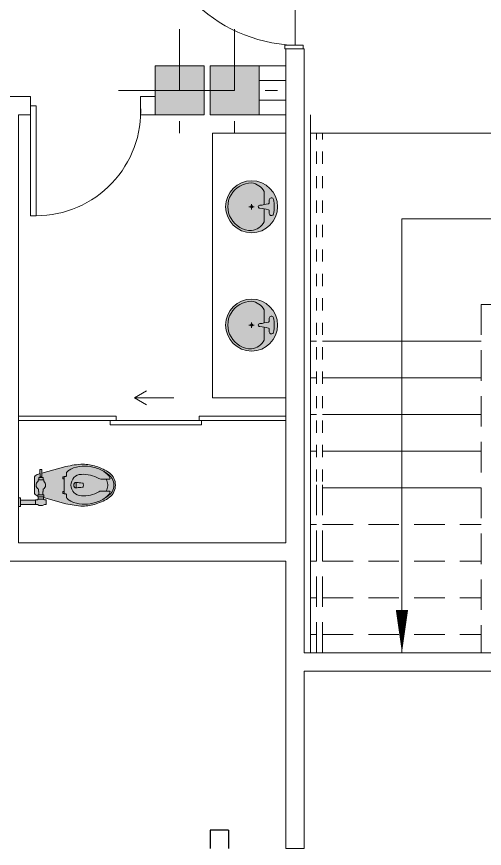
# Model space of a CAD drawing. Header units: metres. Extents: x 51 to 18146, y -212 to 18074.
# Drawn here: x 93.1 to 96.93, y 142.05 to 148.85 of the extents above; entities that cross this region are included whole.
import ezdxf

# ---------------------------------------------------------------- set-up
doc = ezdxf.new("R2010")
doc.units = ezdxf.units.M
for name, pattern in [('DASHDOT', [1, 0.5, -0.25, 0, -0.25]), ('DASHED2', [0.375, 0.25, -0.125]), ('HIDDEN', [0.375, 0.25, -0.125])]:
    doc.linetypes.add(name, pattern=pattern)
doc.layers.get('0').update_dxf_attribs({"color": 250})
for name, color, linetype, lineweight in [('P0 - Mobiliario', 250, 'Continuous', 9), ('P0 - Paredes', 250, 'Continuous', 20), ('P0 - Puertas', 250, 'Continuous', 13), ('Rebars', 252, 'Continuous', 5)]:
    doc.layers.add(name, color=color, linetype=linetype, lineweight=lineweight)
doc.layers.add('PA', color=7, linetype='Continuous')
doc.layers.get('0').freeze()

# ---------------------------------------------------------------- blocks, each defined once
blk = doc.blocks.new('P-IZ')
at = {"color": 0}
blk.add_lwpolyline([(0.0499999999999972, 1), (0.0499999999999972, 0), (0, 0), (0, 1), (0.0499999999999972, 1, -0.4293114224133711), (1, 0, -3.280951269485766)], format="xyb", dxfattribs=at)
blk = doc.blocks.new('-COL30-')
at = {"true_color": 0x636466}
h = blk.add_hatch(color=251, dxfattribs=at)
h.dxf.hatch_style = 1
h.paths.add_polyline_path([(-0.1999999999710837, 0.1999999998887602), (-0.1999999999710837, -0.200000000115196), (0.200000000032844, -0.200000000115196), (0.2000000000328441, 0.19999999988876)])
at = {"color": 0}
blk.add_lwpolyline([(-0.1999999999710837, 0.1999999998887602), (-0.1999999999710837, -0.200000000115196), (0.200000000032844, -0.200000000115196), (0.2000000000328441, 0.19999999988876)], close=True, dxfattribs=at)
blk = doc.blocks.new('-EJ-')
at = {"color": 0, "linetype": 'DASHDOT'}
for p, q in [((-0.3535580161606049, 0.3535580161678808), (0.3535531956677005, -0.3535531956749764)), ((-0.3535549146308767, -0.3535549146345147), (0.3535535659266316, 0.3535535659302695))]:
    blk.add_line(p, q, dxfattribs=at)
blk = doc.blocks.new('*U241')
for points in [[(-0.1700000014132818, 1.275000000244471), (-0.1699999996204857, 0.0750000011175871), (-0.1399999995925459, 0.0750000011175872), (-0.1400000005704348, 1.275000002107117)], [(-0.1700000000861468, 1e-16), (-0.1999999996484252, 1e-16), (-0.2000000006961633, 0.1499999966472388), (-0.1700000013667156, 0.1500000003725291)], [(1.059999999883584, 1.676381e-09), (1.029999999855645, -1.862641e-10), (1.029999998691491, 0.1499999983236198), (1.0599999984866, 0.1499999983236198)]]:
    blk.add_lwpolyline(points, close=True)
blk.add_arc((-0.2236854728948357, 0.0213145304730341), 1.254834408397315, 2.45202891882914, 87.5479712191086)
blk = doc.blocks.new('*U180')
at = {"true_color": 0xffffff, "transparency": 33554648}
h = blk.add_hatch(color=7, dxfattribs=at)
h.dxf.hatch_style = 1
edge = h.paths.add_edge_path()
edge.add_arc((0, -0.2414999999999736), 0.2415, 0, 360)
for p, q in [((0, -0.2163256820948618), (0, -0.2654958906946376)), ((-0.0251743179051118, -0.2414999999999736), (0.0251743179051119, -0.2414999999999736)), ((-0.1415971398016609, -0.3589999999999236), (-0.0194043751166646, -0.3589999999999236)), ((0.019404375116892, -0.3589999999999236), (0.1415971398016609, -0.3589999999999236)), ((-0.0629496485748859, -0.4062846031793584), (-0.0393239013624225, -0.4062846031793584)), ((0.039323901365151, -0.4062846031793584), (0.0629496485751133, -0.4062846031793584)), ((0, -0.4829999999999737), (0, -0.4829999999999737))]:
    blk.add_line(p, q)
for radius in [0.2415, 0.01]:
    blk.add_circle((0, -0.2414999999999736), radius)
for centre, radius, start, end in [((0, -0.2414999999999736), 0.2215, 359.9999991805735, 180.0000010560101), ((-0.0612184111591887, -0.2184225629652019), 0.1619344182730617, 188.1931735702387, 240.240138086049), ((0, -0.3172270947050606), 0.0136040385439314, 355.6157637962072, 184.3842362037927), ((0.0612184111591887, -0.2184225629652019), 0.1619344182730571, 299.7598619139509, 351.8068264297613), ((-0.5623570317511623, -0.2603682471880119), 0.5518385724188483, 345.5522968870517, 353.977452873383), ((0.5623570317486611, -0.2603682471881257), 0.551838572416039, 186.0225471266364, 194.4477031130903), ((-0.062949648574886, -0.4260937162447363), 0.0198091130653746, 89.99999999983065, 256.6163226065404), ((0, -0.0637212258760087), 0.3875729818071575, 259.9649411936483, 280.0350588063517), ((-0.0393239013624225, -0.3943398535229221), 0.0119447496564532, 270, 341.9046449538021), ((0.039323901365151, -0.3943398535229221), 0.0119447496564532, 198.0953550463533, 270), ((0.0629496485751133, -0.4260937162447363), 0.0198091130653746, 283.3836773934596, 90.00000000000003)]:
    blk.add_arc(centre, radius, start, end)
blk = doc.blocks.new('INOD-01')
at = {"true_color": 0xffffff, "transparency": 33554687}
h = blk.add_hatch(color=7, dxfattribs=at)
h.dxf.hatch_style = 1
edge = h.paths.add_edge_path()
edge.add_line((0.0002918474736075, -0.0003879760621057), (0.0002382510323397, -0.0001917094035475))
edge.add_line((0.0002382510323397, -0.0001917094035475), (0.000264723326868, -0.0001924088414627))
edge.add_arc((0.0002647808000099, -0.0001902336005938), 2.176e-06, 268.4865112817784, 360.0000000000022)
edge.add_line((0.0002669568000099, -0.0001902336005938), (0.0002669568000099, -0.0001771776005938))
edge.add_arc((0.0002647808000099, -0.0001771776005938), 2.176e-06, 2.1925e-12, 91.51348871822026)
edge.add_line((0.000264723326868, -0.0001750023597248), (0.0002339109941819, -0.0001758164679886))
edge.add_arc((-0.0012528411636875, -0.0006210368612465), 0.0015519836266862, 16.67076979263193, 17.55550343394369)
edge.add_arc((-0.0012528411636865, -0.0006210368612483), 0.0015519836266858, 17.55550343401838, 17.55821374517804)
edge.add_arc((0.000196855750372, -0.0001623293090523), 3.1446300254e-05, 17.55821374521364, 89.99999999978911)
edge.add_line((0.0001968557503721, -0.0001308830087983), (0.0001966447219775, -0.0001308830087983))
edge.add_line((0.0001966447219775, -0.0001308830087983), (8.22866498437e-05, -0.0001308830087983))
edge.add_arc((8.22866498437e-05, -0.0001623293090522), 3.1446300254e-05, 90.00000000000018, 162.4417862543645)
edge.add_arc((0.0015319835646691, -0.0006210368615053), 0.0015519836274946, 162.4417862543076, 162.4444965654751)
edge.add_arc((0.0015319835639032, -0.0006210368612465), 0.0015519836266863, 162.4444965660555, 162.6571959689197)
edge.add_line((5.05556381751e-05, -0.000158409064443), (4.42577066413e-05, -0.000158409064443))
edge.add_line((4.42577066413e-05, -0.000158409064443), (4.42577066413e-05, -0.0001627392005938))
edge.add_line((4.42577066413e-05, -0.0001627392005938), (2.3650696051e-05, -0.0001627392005938))
edge.add_arc((-3.00799999893e-05, -0.0001834942554702), 5.7599999999e-05, 21.12051381918062, 29.7974804259429)
edge.add_line((1.99045488869e-05, -0.0001548707533515), (1.99045488869e-05, -0.0001408000005937))
edge.add_line((1.99045488869e-05, -0.0001408000005937), (1.76000000099e-05, -0.0001408000005937))
edge.add_line((1.76000000099e-05, -0.0001408000005937), (1.76000000099e-05, -1.61280005937e-05))
edge.add_line((1.76000000099e-05, -1.61280005937e-05), (3.29732523855e-05, -1.61280005937e-05))
edge.add_arc((3.29732523855e-05, -1.37280005937e-05), 2.4e-06, 270.0000000000012, 356.9999999999856)
edge.add_line((3.53699632689e-05, -1.38536068887e-05), (3.60960000099e-05, -5.938e-13))
edge.add_line((3.60960000099e-05, -5.938e-13), (-3.60959999901e-05, -5.938e-13))
edge.add_line((-3.60959999901e-05, -5.938e-13), (-3.53699632491e-05, -1.38536068887e-05))
edge.add_arc((-3.29732523657e-05, -1.37280005937e-05), 2.4e-06, 183.0000000000167, 270.0000000000017)
edge.add_line((-3.29732523657e-05, -1.61280005938e-05), (-1.75999999901e-05, -1.61280005937e-05))
edge.add_line((-1.75999999901e-05, -1.61280005937e-05), (-1.75999999901e-05, -0.0001408000005937))
edge.add_line((-1.75999999901e-05, -0.0001408000005937), (-1.99045488671e-05, -0.0001408000005937))
edge.add_line((-1.99045488671e-05, -0.0001408000005937), (-1.99045488671e-05, -0.0001548707533515))
edge.add_arc((3.00800000089e-05, -0.0001834942554702), 5.7599999999e-05, 150.2025195740572, 209.7974804259428)
edge.add_line((-1.99045488671e-05, -0.0002121177575888), (-1.99045488671e-05, -0.0002266112005938))
edge.add_line((-1.99045488671e-05, -0.0002266112005938), (1.99045488869e-05, -0.0002266112005938))
edge.add_line((1.99045488869e-05, -0.0002266112005938), (1.99045488869e-05, -0.000212540447836))
edge.add_arc((-3.00799999892e-05, -0.0001839169457173), 5.7599999999e-05, 330.2025195740569, 338.8794861808192)
edge.add_line((2.3650696051e-05, -0.0002046720005938), (3.73515456954e-05, -0.0002046720005938))
edge.add_line((3.73515456954e-05, -0.0002046720005938), (-1.27050733918e-05, -0.0003879760621057))
edge.add_arc((0.000883996825248, -0.0005864974359908), 0.0009184144113163, 167.5166062891937, 176.3215260692015)
edge.add_arc((0.0003833216351227, -0.0005111474126847), 0.0004161714226488, 182.2621442327413, 197.4133275787918)
edge.add_arc((0.000374725779437, -0.0005146131149671), 0.0004069330158361, 197.3099173398628, 214.6376872902036)
edge.add_arc((0.0001401104933145, -0.0006654765836616), 0.0001284835175649, 218.7559047758317, 269.7595075541422)
edge.add_arc((0.0001390319069012, -0.0006654765836616), 0.0001284835175649, 270.2404924458575, 321.2440952241662)
edge.add_arc((-9.55833792213e-05, -0.0005146131149671), 0.0004069330158361, 325.3623127097956, 342.6900826601273)
edge.add_arc((-0.000104179234907, -0.0005111474126847), 0.0004161714226488, 342.5866724211986, 357.7378557672582)
edge.add_arc((-0.0006048544250323, -0.0005864974359908), 0.0009184144113163, 3.678473930798392, 12.48339371080601)
for p, q in [((-1.75999999901e-05, -0.0001408000005937), (-1.75999999901e-05, -1.61280005938e-05)), ((1.76000000099e-05, -0.0001408000005937), (1.76000000099e-05, -1.61280005938e-05)), ((0.0002066176000099, -0.0001908736005938), (0.0002066176000099, -0.0001765376005938)), ((0.000180593588431, -0.0002072576005938), (0.000180593588431, -0.0002072558843656)), ((0.0001178826573047, -0.0004726958628207), (0.0001612597431683, -0.0004726958628207))]:
    blk.add_line(p, q)
for points in [[(3.29732523855e-05, -1.61280005937e-05, 0.3989595459737203), (3.53699632689e-05, -1.38536068887e-05), (3.60960000099e-05, -5.938e-13), (-3.60959999901e-05, -5.938e-13), (-3.53699632491e-05, -1.38536068887e-05, 0.3989595459737218), (-3.29732523657e-05, -1.61280005938e-05)], [(5.74737066413e-05, -0.000158409064443), (4.42577066413e-05, -0.000158409064443), (4.42577066413e-05, -0.0002090021367445), (5.74737066413e-05, -0.0002090021367445, 0.4142135623730943), (5.98737066413e-05, -0.0002066021367445), (5.98737066413e-05, -0.000160809064443, 0.4142135623735644)]]:
    blk.add_lwpolyline(points, format="xyb", close=True)
for points in [[(0.0002339109941819, -0.0001758164679886, 0.0038603979375891), (0.0002268591426284, -0.0001529127527126, 1.18259633602e-05), (0.0002268369968987, -0.00015284275771, 0.327052198794663), (0.000196855750372, -0.0001308830087983), (0.0001966447219775, -0.0001308830087983), (8.24976782382e-05, -0.0001308830087983), (8.22866498437e-05, -0.0001308830087983, 0.3270521987946629), (5.2305403317e-05, -0.0001528427577099, 1.18259633601e-05), (5.22832575872e-05, -0.0001529127527126, 0.0009280764907097), (5.05556381751e-05, -0.000158409064443)], [(3.73515456954e-05, -0.0002046720005938), (-1.27050733918e-05, -0.0003879760621057, 0.0384376232708101), (-3.25254619771e-05, -0.0005275743680697, 0.0662059872184115), (-1.37769603512e-05, -0.0006356920171529, 0.075751054727309), (3.99164801587e-05, -0.0007459077592939, 0.2262934232875251), (0.0001395712001078, -0.0007939589694142, 0.2262934232875266), (0.0002392259200569, -0.0007459077592939, 0.075751054727309), (0.0002929193605669, -0.0006356920171529, 0.0662059872184115), (0.0003116678621927, -0.0005275743680697, 0.0384376232708101), (0.0002918474736075, -0.0003879760621057), (0.0002382510323397, -0.0001917094035475)], [(2.3650696051e-05, -0.0001627392005938, 0.0378785093084316), (1.99045488869e-05, -0.0001548707533515), (1.99045488869e-05, -0.0001408000005937), (-1.99045488671e-05, -0.0001408000005937), (-1.99045488671e-05, -0.0001548707533515, 0.2660558827263071), (-1.99045488671e-05, -0.0002121177575888), (-1.99045488671e-05, -0.0002266112005938), (1.99045488869e-05, -0.0002266112005938), (1.99045488869e-05, -0.000212540447836, 0.0378785093084317), (2.3650696051e-05, -0.0002046720005938)], [(5.98737066413e-05, -0.0001671552005938), (8.83712000099e-05, -0.0001671552005938), (8.83712000099e-05, -0.0001641573180548), (0.0001056261709735, -0.0001641573180548, -0.5379008791039003), (0.0001708714179404, -0.0001601536005938), (0.000180593588431, -0.0001601536005938), (0.0001825024000099, -0.0001620624121726), (0.0001825024000099, -0.0002053487890149), (0.000180593588431, -0.0002072576005938), (0.0001708714179406, -0.0002072576005938, -0.5380478875231625), (0.0001056172595807, -0.0002032384005938), (8.83712000099e-05, -0.0002032384005938), (8.83712000099e-05, -0.0002002560005938), (5.98737066413e-05, -0.0002002560005938)], [(0.0002021504000099, -0.0001933318851751, 0.0763482395148187), (0.0002066176000099, -0.0001908736005938), (0.000264723326868, -0.0001924088414627, 0.421971777180901), (0.0002669568000099, -0.0001902336005938), (0.0002669568000099, -0.0001771776005938, 0.4219717771809204), (0.000264723326868, -0.0001750023597248), (0.0002066176000099, -0.0001765376005938, 0.0763482395148204), (0.0002021504000099, -0.0001740793160124)], [(0.0001395712002365, -0.0003739555502288), (7.18935035182e-05, -0.0003739555502288, 0.4061813241343537), (6.81073048658e-05, -0.0003774445621311), (6.81073048658e-05, -0.0003878493849188, -0.4440172768090673), (6.20976410165e-05, -0.0003928962984438), (3.97847998381e-05, -0.0003928962984438, 0.1438469578059684), (3.43935864718e-05, -0.0003954436925504, 0.0482381198471497), (1.60773100786e-05, -0.0004157084602697), (7.8783026355e-06, -0.0004293868996631, 0.0993278735155251), (-1.60211943743e-05, -0.0005217433313045, 0.066881327153603), (-8.2041698472e-06, -0.0006088583538911, 0.081512776691417), (2.92823564273e-05, -0.0007020492371039, 0.1112856783503353), (8.56062717975e-05, -0.0007663386674882, 0.1252006655262719), (0.0001395712001721, -0.0007822357323021, 0.1252006655262719), (0.0001935361285468, -0.0007663386674882, 0.1112856783503353), (0.000249860043917, -0.0007020492371039, 0.081512776691417), (0.0002873465701915, -0.0006088583538911, 0.066881327153603), (0.0002951635947186, -0.0005217433313045, 0.0993278735155251), (0.0002712640977088, -0.0004293868996631), (0.0002630650902657, -0.0004157084602697, 0.0482381198471497), (0.0002447488138724, -0.0003954436925504, 0.1438469578059684), (0.0002393576005062, -0.0003928962984438), (0.0002170447593278, -0.0003928962984438, -0.4440172768090673), (0.0002110350954785, -0.0003878493849188), (0.0002110350954785, -0.0003774445621311, 0.4061813241343537), (0.0002072488968261, -0.0003739555502288), (0.0001395712001078, -0.0003739555502288)], [(2.69653758376e-05, -0.0006981647735054, 0.1342459237053753), (8.01265500507e-05, -0.0007492590977242, 0.6295442393258791), (9.08990182353e-05, -0.0007421851418912), (9.08990182353e-05, -0.0006740476619452, 0.129257394288638), (8.50943098931e-05, -0.0006577741512603, -0.1489843020424669), (5.13898260291e-05, -0.0005150487915121, -0.9657174645196754), (0.0002277525741865, -0.0005150487915121, -0.1489843020424669), (0.0001940480903225, -0.0006577741512603, 0.129257394288638), (0.0001882433819804, -0.0006740476619452), (0.0001882433819804, -0.0007421851418912, 0.6295442393258791), (0.0001990158501649, -0.0007492590977242, 0.1342459237053753), (0.000252177024378, -0.0006981647735054)], [(0.0001395712001128, -0.0005326198181152), (0.0001282967442991, -0.000530824833551, -0.2859930065653504), (0.0001239851846624, -0.0005265548146609), (0.0001209619268648, -0.000510603787351, -0.0096572455949556), (0.0001185859735593, -0.0004812373990253), (0.0001178826573047, -0.0004726958628207, -0.2787004730350135), (0.0001232404679758, -0.0004587671980262)], [(0.0001395712003601, -0.0005326198181152), (0.0001508456561738, -0.000530824833551, 0.2859930065653504), (0.0001551572158105, -0.0005265548146609), (0.0001581804736081, -0.000510603787351, 0.0096572455949556), (0.0001605564269137, -0.0004812373990253), (0.0001612597431683, -0.0004726958628207, 0.2787004730350135), (0.0001559019324971, -0.0004587671980262)], [(9.08494790077e-05, -0.0007185351238292, 0.0687483220196974), (0.0001335441688653, -0.0007313846657857), (0.0001455982313504, -0.0007313846657857, 0.0687483220196972), (0.000188292921208, -0.0007185351238292)]]:
    blk.add_lwpolyline(points, format="xyb")
for points in [[(4.42577066413e-05, -0.0001627392005938), (2.35776000098e-05, -0.0001627392005938), (2.35776000098e-05, -0.0002046720005938), (4.42577066413e-05, -0.0002046720005938)], [(0.0001825024000099, -0.0002011776005938), (0.0002021504000099, -0.0002011776005938), (0.0002021504000099, -0.0001662336005938), (0.0001825024000099, -0.0001662336005938)]]:
    blk.add_lwpolyline(points)
for points in [[(7.18935033896e-05, -0.0003739555502288), (8.77249324352e-05, -0.0003739555502288), (8.77249324352e-05, -0.0003643504567444), (7.18935033896e-05, -0.0003643504567444)], [(0.0002072488968261, -0.0003739555502288), (0.0001914174677804, -0.0003739555502288), (0.0001914174677804, -0.0003643504567444), (0.0002072488968261, -0.0003643504567444)]]:
    blk.add_lwpolyline(points, close=True)
for centre, start, end in [((0.0001395712001078, -0.0004812373990253), 90.00000000003367, 126.0087058856213), ((0.0001395712003651, -0.0004812373990253), 53.99129411437868, 89.99999999996636)]:
    blk.add_arc(centre, 2.77777372361e-05, start, end)

msp = doc.modelspace()

# ---------------------------------------------------------------- linework, layer by layer
at = {"layer": 'P0 - Mobiliario'}
msp.add_line((94.06335552480951, 145.731871537224), (94.1620500001921, 145.7888528191304), dxfattribs=at)
for points in [[(95.30404846770922, 145.7315372531995), (94.70404853600124, 145.7315373384043), (94.70404813735047, 147.8965374486133), (95.30404800568382, 147.8965375553354)], [(95.30404972683029, 145.7315386458492), (94.70404979512229, 145.7315387310541), (94.70404939647153, 147.896538841263), (95.30404926480487, 147.8965389479852)], [(94.38581842017308, 145.731871537224), (94.06335552480951, 145.731871537224), (94.1620500001921, 145.6748902552879)], [(93.11404960322514, 145.5815386240339), (93.91404972502723, 145.5815387250936), (93.91404973061518, 145.5465387249446), (93.11404960625008, 145.5465386220372)], [(95.3040497055216, 145.581538645879), (94.59404996538296, 145.5815387467003), (94.59404995979502, 145.5465387465513), (95.30404969911412, 145.5465386159277)]]:
    msp.add_lwpolyline(points, dxfattribs=at)
msp.add_lwpolyline([(93.86404979719356, 145.5465386220372), (94.61404996259643, 145.5465386220372), (94.61404996259643, 145.5115386810756), (93.86404979719356, 145.5115386810756)], close=True, dxfattribs=at)
at = {"layer": 'P0 - Paredes', "transparency": 33554687}
for p, q in [((95.08404931529, 148.4465389088249), (95.30404917241765, 148.4465389479256)), ((95.08404933662847, 148.3265389088249), (95.30404919374124, 148.3265389479553)), ((95.08404935473338, 148.1665389088249), (95.30404921679332, 148.1665389479554)), ((95.08404811693589, 148.046537516205), (95.30404797901073, 148.0465375553056)), ((95.08404937605694, 148.0465389088547), (95.3040492381318, 148.0465389479554))]:
    msp.add_line(p, q, dxfattribs=at)
for points in [[(95.3040533062829, 144.5465386571145), (95.30405308397248, 148.5865388910925), (95.45405355243518, 148.5865388910925), (95.45405396907165, 143.6465394884801), (97.00404936817422, 143.6465396984672)], [(97.00404936817422, 143.4965397688901), (95.4540539773418, 143.496539558903), (95.45405391232804, 142.0465389560914), (95.30405344388024, 142.0465389560914), (95.30405331455304, 144.3965385748005)]]:
    msp.add_lwpolyline(points, dxfattribs=at)
at = {"layer": 'P0 - Paredes'}
for points in [[(92.8640492895855, 148.1965385682738), (93.21404933540657, 148.1965385682738), (93.21404924669996, 148.0465385921454), (93.1140493126823, 148.0465386144972), (93.1140497594191, 144.5465385062551), (95.3040530700846, 144.5465386409318)], [(95.30405309784545, 144.3965385748005), (92.96404978215828, 144.3965385748005), (92.96404910048975, 148.0465385902679), (92.8640493782921, 148.0465385679162), (92.8640492895855, 148.1965385682738)], [(94.23404935225979, 148.1965387768901), (94.1140493537797, 148.1965386781847), (94.11404937793449, 148.0465386778271), (94.23404937647418, 148.0465387784099)]]:
    msp.add_lwpolyline(points, dxfattribs=at)
at = {"layer": 'PA', "color": 0}
for p, q in [((94.83404910079277, 142.1965384083737), (94.68404910079279, 142.1965384083737)), ((94.68404910079185, 142.1965384083736), (94.68404910079192, 142.0465384084523)), ((94.83404910079183, 142.1965384083737), (94.83404910079192, 142.0465384084523))]:
    msp.add_line(p, q, dxfattribs=at)
at = {"layer": 'Rebars'}
for p, q in [((95.37905370050802, 148.6165390338456), (95.37905428497628, 149.8165390051162)), ((95.50404919053474, 147.8965383837506), (95.55404921066624, 147.8965383874759)), ((95.50405044965581, 147.8965397764003), (95.55405046978727, 147.8965397801256)), ((95.60405051523581, 147.8965397820031), (97.90405044928328, 147.8965398192561)), ((95.5040492390231, 146.1965284976646), (95.55404926287989, 146.1965284995421)), ((95.50405049814418, 146.1965298903144), (95.55405052200094, 146.1965298921919)), ((95.60405052460862, 146.1965298921919), (96.90405049473183, 146.1965298940396)), ((95.50404924461105, 145.8965284987971), (95.55404926846781, 145.8965285006746)), ((95.50405050373212, 145.8965298914468), (95.55405052758887, 145.8965298933244)), ((95.60405052833393, 145.8965298970497), (96.90405050404505, 145.8965298933244)), ((95.50404925019899, 145.5965284999296), (95.55404927778105, 145.5965285018071)), ((95.50405050932004, 145.5965298925793), (95.5540505369021, 145.5965298944569)), ((95.60405053205922, 145.5965298944569), (96.90405051149563, 145.5965298925793)), ((95.50404925764956, 145.2965284992143), (95.55404928150634, 145.2965284973368)), ((95.50405051677063, 145.296529891864), (95.55405054062739, 145.2965298899865)), ((95.60405053950979, 145.2965298937118), (96.90405051708356, 145.296529891864)), ((95.60405054509773, 144.9965298948443), (96.90405052080885, 144.9965298948443))]:
    msp.add_line(p, q, dxfattribs=at)
at = {"layer": 'Rebars', "linetype": 'HIDDEN', "ltscale": 0.03, "transparency": 33554687}
for p, q in [((95.55404930502037, 147.8965383874759), (95.60404925919931, 147.8965383893534)), ((95.55405052566663, 145.0465397750592), (95.55405047100918, 147.8965397820031)), ((95.55405056414143, 147.8965397801256), (95.60405051832034, 147.8965397820031)), ((95.60405052454902, 145.0465397806323), (95.60405047175422, 147.8965397857284))]:
    msp.add_line(p, q, dxfattribs=at)
at = {"layer": 'Rebars', "linetype": 'HIDDEN', "transparency": 33554687}
for p, q in [((97.90404923771182, 146.4965384058043), (96.90404923741382, 146.4965383890554)), ((96.90404923741382, 146.4965383890554), (96.90404928980628, 143.646538395135)), ((96.90405049653485, 146.4965397817051), (96.90405054892734, 143.6465397877848)), ((95.55405055052177, 143.6465399125969), (95.55405052566663, 145.0465397750592)), ((95.60405054858462, 143.6465399069941), (95.60405052454902, 145.0465397806323))]:
    msp.add_line(p, q, dxfattribs=at)
at = {"layer": 'Rebars', "linetype": 'DASHED2'}
for p, q in [((95.50404924130301, 144.696528497754), (95.55404926514485, 144.6965284996017)), ((95.50405050042404, 144.6965298904037), (95.5540505242659, 144.6965298922515)), ((95.60405055254832, 144.696529894129), (96.9040505226715, 144.6965298959768)), ((95.50404924689094, 144.3965284988865), (95.55404927073279, 144.3965285007342)), ((95.50405050601199, 144.3965298915362), (95.55405052985385, 144.396529893384)), ((95.6040505562736, 144.3965298915362), (96.90405053198474, 144.3965298952615)), ((95.50404925247886, 144.096528500019), (95.55404928004602, 144.0965285018667)), ((95.50405051159993, 144.0965298926687), (95.55405053916706, 144.0965298945165)), ((95.60405056186153, 144.0965298926687), (96.90405053571001, 144.096529896394)), ((95.5040505190505, 143.7965298919237), (95.55405054289236, 143.7965298900759)), ((95.60405056744948, 143.7965298919237), (96.9040505394353, 143.7965298938012))]:
    msp.add_line(p, q, dxfattribs=at)
at = {"layer": 'Rebars'}
for points in [[(95.50405348746612, 143.6465399125969), (95.50405428117647, 148.0465391434884)], [(96.25405061592296, 143.6441033585226), (96.2540504407151, 147.1965397883511), (97.90405047314003, 147.1965398386574)]]:
    msp.add_lwpolyline(points, dxfattribs=at)
msp.add_lwpolyline([(96.25405061580375, 143.6465398473895, 0, 0.0999999999951676, 0), (96.25405061021581, 143.9965299898839, 0.0999999999951676, 0.0999999999951676, 0)], format="xyseb", dxfattribs=at)

# ---------------------------------------------------------------- block references
at = {"layer": 'P0 - Mobiliario', "xscale": 0.879999999957474, "yscale": 0.879999999957474, "zscale": 0.879999999957474, "rotation": 90.00014577974717}
for p in [(94.81070014438166, 147.2952005097127), (94.81070001585915, 146.3272366207397)]:
    msp.add_blockref('*U180', p, dxfattribs=at)
at = {"layer": 'P0 - Mobiliario', "extrusion": (-6.3903561e-09, -1.604694e-09, -1), "xscale": -999.9999999516758, "yscale": 999.9999999516758, "zscale": -999.9999999516758, "rotation": 269.9999800321688}
msp.add_blockref('INOD-01', (-93.11404971708491, 144.8782503644681, -8.275172002e-07), dxfattribs=at)
at = {"layer": 'P0 - Puertas', "xscale": -0.899999999956508, "yscale": 0.899999999956508, "zscale": 0.8999999999565081, "rotation": 179.9999911955087}
msp.add_blockref('P-IZ', (93.21404925827817, 148.1215387012816), dxfattribs=at)
at = {"layer": 'Rebars', "xscale": -0.9999999999516765, "yscale": 0.9999999999516758, "zscale": 0.9999999999516758, "rotation": 90.00000049633896}
msp.add_blockref('*U241', (95.44404927076532, 149.6465390070534), dxfattribs=at)
at = {"layer": 'Rebars', "transparency": 33554687}
for name, p, xscale, yscale, zscale, rotation in [('-EJ-', (94.43404934777452, 148.2465388093149), 0.9999999999516759, 0.9999999999516759, 0.9999999999516759, 315.0000088044914), ('-EJ-', (94.88404934701458, 148.2465388782179), 0.9999999999516759, 0.9999999999516759, 0.9999999999516759, 315.0000088044914), ('-COL30-', (94.43404934777452, 148.2465388074374), 0.9999999999516758, 0.9999999999516758, 0.9999999999516758, 8.804491387e-06), ('-COL30-', (94.88404934701458, 148.2465388782179), 0.9999999999516758, 0.9999999999516758, 0.9999999999516758, 8.804491387e-06)]:
    msp.add_blockref(name, p, dxfattribs=dict(at, xscale=xscale, yscale=yscale, zscale=zscale, rotation=rotation))

doc.saveas('drawing.dxf')
